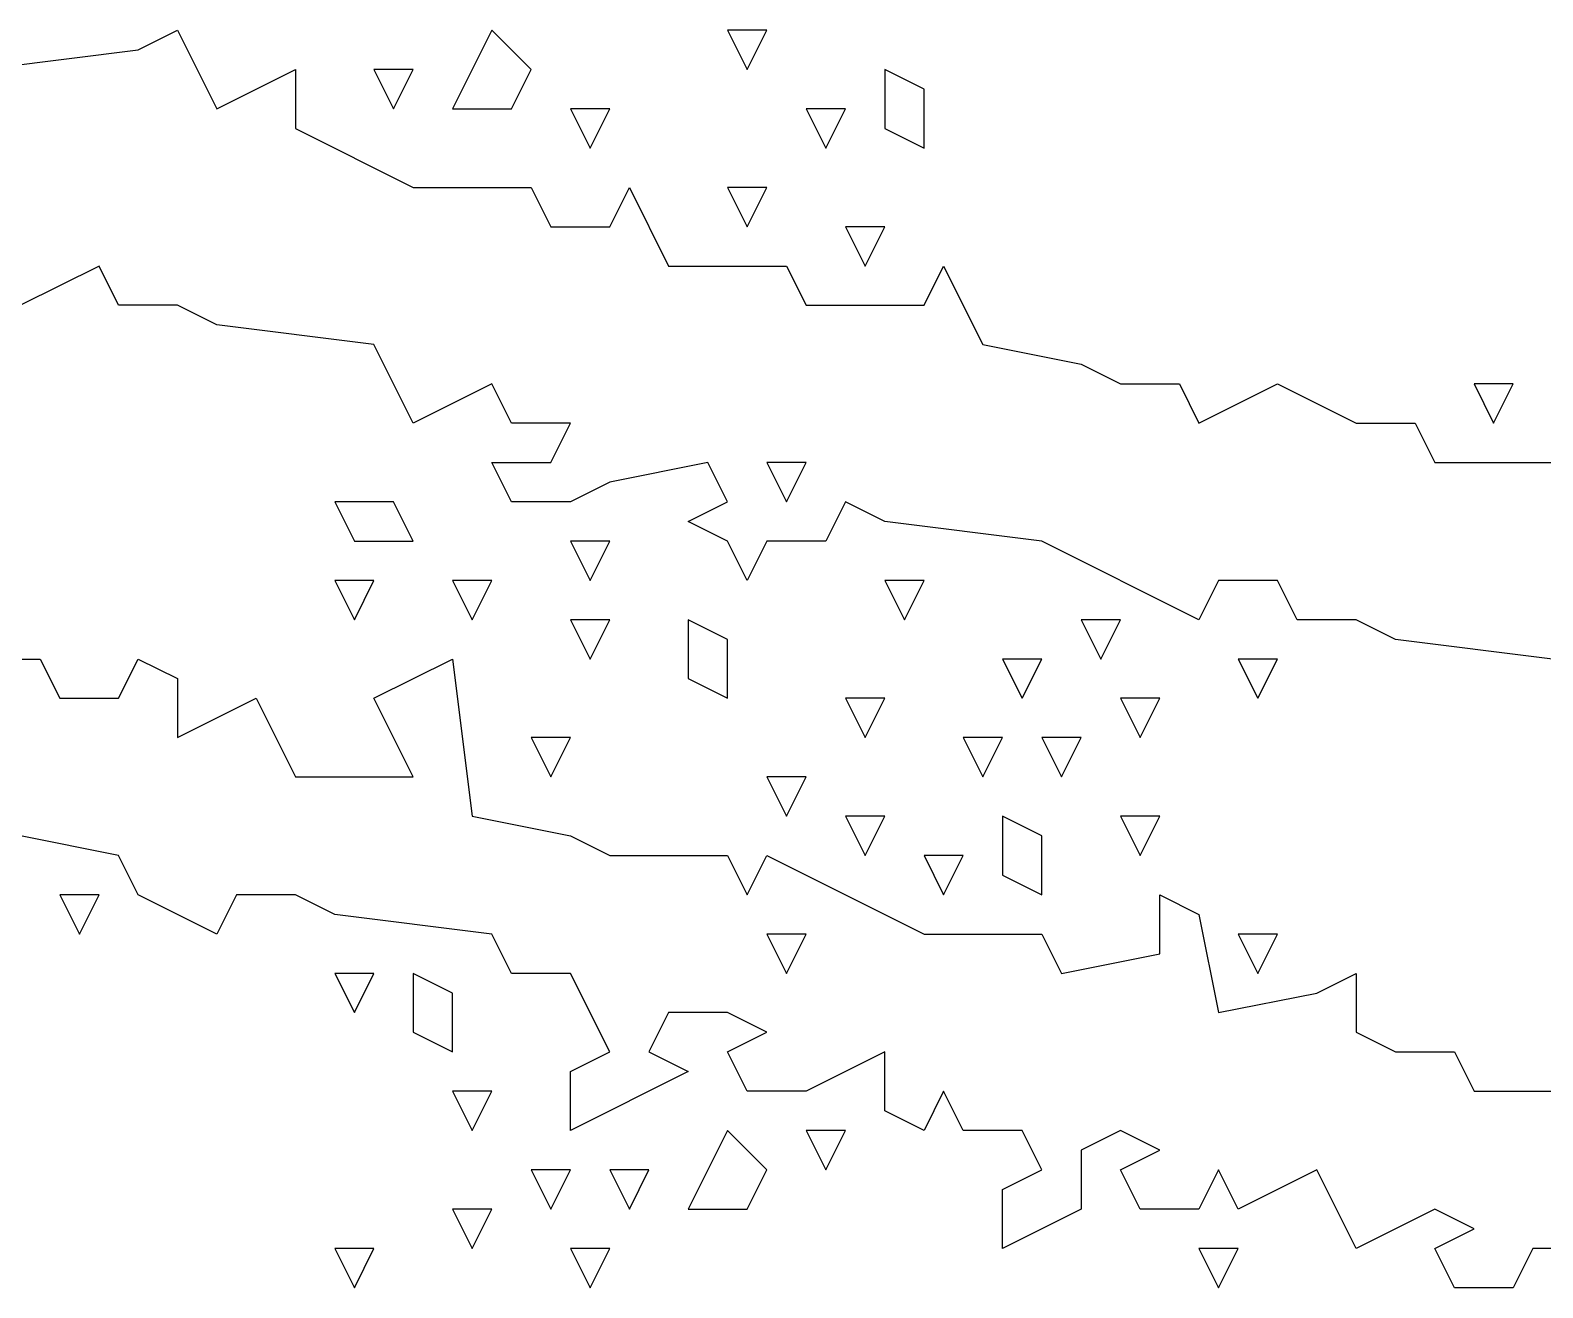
# Model space of a CAD drawing. Extents: x 2 to 124, y 0 to 170.
# Drawn here: x 27.49 to 33.69, y 59.24 to 64.39 of the extents above; entities that cross this region are included whole.
import ezdxf

# ---------------------------------------------------------------- set-up
doc = ezdxf.new("R2010")
doc.units = 0
doc.layers.add('Layer0', color=7, linetype='Continuous')

msp = doc.modelspace()

# ---------------------------------------------------------------- linework, layer by layer
at = {"layer": 'Layer0', "color": 5, "linetype": 'CONTINUOUS'}
for p, q in [((27.93087, 64.31345, 0.1), (28.09186, 64.39394, 0.1)), ((28.09186, 64.39394, 0.1), (28.25284, 64.07197, 0.1)), ((29.37973, 64.39394, 0.1), (29.21875, 64.07197, 0.1)), ((29.54072, 64.23295, 0.1), (29.37973, 64.39394, 0.1)), ((30.34564, 64.39394, 0.1), (30.42614, 64.23295, 0.1)), ((30.50663, 64.39394, 0.1), (30.34564, 64.39394, 0.1)), ((30.42614, 64.23295, 0.1), (30.50663, 64.39394, 0.1)), ((27.28693, 64.23295, 0.1), (27.93087, 64.31345, 0.1)), ((28.25284, 64.07197, 0.1), (28.57481, 64.23295, 0.1)), ((28.57481, 64.23295, 0.1), (28.57481, 63.99148, 0.1)), ((28.89678, 64.23295, 0.1), (28.97727, 64.07197, 0.1)), ((29.05777, 64.23295, 0.1), (28.89678, 64.23295, 0.1)), ((28.97727, 64.07197, 0.1), (29.05777, 64.23295, 0.1)), ((29.46023, 64.07197, 0.1), (29.54072, 64.23295, 0.1)), ((30.98958, 64.23295, 0.1), (30.98958, 63.99148, 0.1)), ((31.15057, 64.15246, 0.1), (30.98958, 64.23295, 0.1)), ((31.15057, 63.91098, 0.1), (31.15057, 64.15246, 0.1)), ((29.21875, 64.07197, 0.1), (29.46023, 64.07197, 0.1)), ((29.7017, 64.07197, 0.1), (29.7822, 63.91098, 0.1)), ((29.86269, 64.07197, 0.1), (29.7017, 64.07197, 0.1)), ((29.7822, 63.91098, 0.1), (29.86269, 64.07197, 0.1)), ((30.66761, 64.07197, 0.1), (30.74811, 63.91098, 0.1)), ((30.8286, 64.07197, 0.1), (30.66761, 64.07197, 0.1)), ((30.74811, 63.91098, 0.1), (30.8286, 64.07197, 0.1)), ((28.57481, 63.99148, 0.1), (29.05777, 63.75, 0.1)), ((30.98958, 63.99148, 0.1), (31.15057, 63.91098, 0.1)), ((29.05777, 63.75, 0.1), (29.54072, 63.75, 0.1)), ((29.54072, 63.75, 0.1), (29.62121, 63.58902, 0.1)), ((29.86269, 63.58902, 0.1), (29.94318, 63.75, 0.1)), ((29.94318, 63.75, 0.1), (30.10417, 63.42803, 0.1)), ((30.34564, 63.75, 0.1), (30.42614, 63.58902, 0.1)), ((30.50663, 63.75, 0.1), (30.34564, 63.75, 0.1)), ((30.42614, 63.58902, 0.1), (30.50663, 63.75, 0.1)), ((29.62121, 63.58902, 0.1), (29.86269, 63.58902, 0.1)), ((30.8286, 63.58902, 0.1), (30.90909, 63.42803, 0.1)), ((30.98958, 63.58902, 0.1), (30.8286, 63.58902, 0.1)), ((30.90909, 63.42803, 0.1), (30.98958, 63.58902, 0.1)), ((27.76989, 63.42803, 0.1), (27.44792, 63.26705, 0.1)), ((27.85038, 63.26705, 0.1), (27.76989, 63.42803, 0.1)), ((30.10417, 63.42803, 0.1), (30.58712, 63.42803, 0.1)), ((30.58712, 63.42803, 0.1), (30.66761, 63.26705, 0.1)), ((31.15057, 63.26705, 0.1), (31.23106, 63.42803, 0.1)), ((31.23106, 63.42803, 0.1), (31.39205, 63.10606, 0.1)), ((28.09186, 63.26705, 0.1), (27.85038, 63.26705, 0.1)), ((28.25284, 63.18655, 0.1), (28.09186, 63.26705, 0.1)), ((30.66761, 63.26705, 0.1), (31.15057, 63.26705, 0.1)), ((28.89678, 63.10606, 0.1), (28.25284, 63.18655, 0.1)), ((29.05777, 62.78409, 0.1), (28.89678, 63.10606, 0.1)), ((31.39205, 63.10606, 0.1), (31.79451, 63.02557, 0.1)), ((31.79451, 63.02557, 0.1), (31.95549, 62.94508, 0.1)), ((29.37973, 62.94508, 0.1), (29.05777, 62.78409, 0.1)), ((29.46023, 62.78409, 0.1), (29.37973, 62.94508, 0.1)), ((31.95549, 62.94508, 0.1), (32.19697, 62.94508, 0.1)), ((32.19697, 62.94508, 0.1), (32.27746, 62.78409, 0.1)), ((32.27746, 62.78409, 0.1), (32.59943, 62.94508, 0.1)), ((32.59943, 62.94508, 0.1), (32.9214, 62.78409, 0.1)), ((33.40436, 62.94508, 0.1), (33.48485, 62.78409, 0.1)), ((33.56534, 62.94508, 0.1), (33.40436, 62.94508, 0.1)), ((33.48485, 62.78409, 0.1), (33.56534, 62.94508, 0.1)), ((29.7017, 62.78409, 0.1), (29.46023, 62.78409, 0.1)), ((29.62121, 62.62311, 0.1), (29.7017, 62.78409, 0.1)), ((32.9214, 62.78409, 0.1), (33.16288, 62.78409, 0.1)), ((33.16288, 62.78409, 0.1), (33.24337, 62.62311, 0.1)), ((29.46023, 62.46212, 0.1), (29.37973, 62.62311, 0.1)), ((29.37973, 62.62311, 0.1), (29.62121, 62.62311, 0.1)), ((30.26515, 62.62311, 0.1), (29.86269, 62.54261, 0.1)), ((30.34564, 62.46212, 0.1), (30.26515, 62.62311, 0.1)), ((30.50663, 62.62311, 0.1), (30.58712, 62.46212, 0.1)), ((30.66761, 62.62311, 0.1), (30.50663, 62.62311, 0.1)), ((30.58712, 62.46212, 0.1), (30.66761, 62.62311, 0.1)), ((33.24337, 62.62311, 0.1), (33.72633, 62.62311, 0.1)), ((29.86269, 62.54261, 0.1), (29.7017, 62.46212, 0.1)), ((28.7358, 62.46212, 0.1), (28.81629, 62.30114, 0.1)), ((28.97727, 62.46212, 0.1), (28.7358, 62.46212, 0.1)), ((29.05777, 62.30114, 0.1), (28.97727, 62.46212, 0.1)), ((29.7017, 62.46212, 0.1), (29.46023, 62.46212, 0.1)), ((30.18466, 62.38163, 0.1), (30.34564, 62.46212, 0.1)), ((30.8286, 62.46212, 0.1), (30.74811, 62.30114, 0.1)), ((30.98958, 62.38163, 0.1), (30.8286, 62.46212, 0.1)), ((30.34564, 62.30114, 0.1), (30.18466, 62.38163, 0.1)), ((31.63352, 62.30114, 0.1), (30.98958, 62.38163, 0.1)), ((28.81629, 62.30114, 0.1), (29.05777, 62.30114, 0.1)), ((29.7017, 62.30114, 0.1), (29.7822, 62.14015, 0.1)), ((29.86269, 62.30114, 0.1), (29.7017, 62.30114, 0.1)), ((29.7822, 62.14015, 0.1), (29.86269, 62.30114, 0.1)), ((30.42614, 62.14015, 0.1), (30.34564, 62.30114, 0.1)), ((30.50663, 62.30114, 0.1), (30.42614, 62.14015, 0.1)), ((30.74811, 62.30114, 0.1), (30.50663, 62.30114, 0.1)), ((32.27746, 61.97917, 0.1), (31.63352, 62.30114, 0.1)), ((28.7358, 62.14015, 0.1), (28.81629, 61.97917, 0.1)), ((28.89678, 62.14015, 0.1), (28.7358, 62.14015, 0.1)), ((28.81629, 61.97917, 0.1), (28.89678, 62.14015, 0.1)), ((29.21875, 62.14015, 0.1), (29.29924, 61.97917, 0.1)), ((29.37973, 62.14015, 0.1), (29.21875, 62.14015, 0.1)), ((29.29924, 61.97917, 0.1), (29.37973, 62.14015, 0.1)), ((30.98958, 62.14015, 0.1), (31.07008, 61.97917, 0.1)), ((31.15057, 62.14015, 0.1), (30.98958, 62.14015, 0.1)), ((31.07008, 61.97917, 0.1), (31.15057, 62.14015, 0.1)), ((32.35795, 62.14015, 0.1), (32.27746, 61.97917, 0.1)), ((32.59943, 62.14015, 0.1), (32.35795, 62.14015, 0.1)), ((32.67992, 61.97917, 0.1), (32.59943, 62.14015, 0.1)), ((29.7017, 61.97917, 0.1), (29.7822, 61.81818, 0.1)), ((29.86269, 61.97917, 0.1), (29.7017, 61.97917, 0.1)), ((29.7822, 61.81818, 0.1), (29.86269, 61.97917, 0.1)), ((30.18466, 61.97917, 0.1), (30.18466, 61.73769, 0.1)), ((30.34564, 61.89867, 0.1), (30.18466, 61.97917, 0.1)), ((31.79451, 61.97917, 0.1), (31.875, 61.81818, 0.1)), ((31.95549, 61.97917, 0.1), (31.79451, 61.97917, 0.1)), ((31.875, 61.81818, 0.1), (31.95549, 61.97917, 0.1)), ((32.9214, 61.97917, 0.1), (32.67992, 61.97917, 0.1)), ((33.08239, 61.89867, 0.1), (32.9214, 61.97917, 0.1)), ((30.34564, 61.6572, 0.1), (30.34564, 61.89867, 0.1)), ((33.72633, 61.81818, 0.1), (33.08239, 61.89867, 0.1)), ((27.28693, 61.81818, 0.1), (27.52841, 61.81818, 0.1)), ((27.52841, 61.81818, 0.1), (27.6089, 61.6572, 0.1)), ((27.85038, 61.6572, 0.1), (27.93087, 61.81818, 0.1)), ((27.93087, 61.81818, 0.1), (28.09186, 61.73769, 0.1)), ((28.89678, 61.6572, 0.1), (29.21875, 61.81818, 0.1)), ((29.21875, 61.81818, 0.1), (29.29924, 61.17424, 0.1)), ((31.47254, 61.81818, 0.1), (31.55303, 61.6572, 0.1)), ((31.63352, 61.81818, 0.1), (31.47254, 61.81818, 0.1)), ((31.55303, 61.6572, 0.1), (31.63352, 61.81818, 0.1)), ((32.43845, 61.81818, 0.1), (32.51894, 61.6572, 0.1)), ((32.59943, 61.81818, 0.1), (32.43845, 61.81818, 0.1)), ((32.51894, 61.6572, 0.1), (32.59943, 61.81818, 0.1)), ((28.09186, 61.73769, 0.1), (28.09186, 61.49621, 0.1)), ((30.18466, 61.73769, 0.1), (30.34564, 61.6572, 0.1)), ((27.6089, 61.6572, 0.1), (27.85038, 61.6572, 0.1)), ((28.09186, 61.49621, 0.1), (28.41383, 61.6572, 0.1)), ((28.41383, 61.6572, 0.1), (28.57481, 61.33523, 0.1)), ((29.05777, 61.33523, 0.1), (28.89678, 61.6572, 0.1)), ((30.8286, 61.6572, 0.1), (30.90909, 61.49621, 0.1)), ((30.98958, 61.6572, 0.1), (30.8286, 61.6572, 0.1)), ((30.90909, 61.49621, 0.1), (30.98958, 61.6572, 0.1)), ((31.95549, 61.6572, 0.1), (32.03598, 61.49621, 0.1)), ((32.11648, 61.6572, 0.1), (31.95549, 61.6572, 0.1)), ((32.03598, 61.49621, 0.1), (32.11648, 61.6572, 0.1)), ((29.54072, 61.49621, 0.1), (29.62121, 61.33523, 0.1)), ((29.7017, 61.49621, 0.1), (29.54072, 61.49621, 0.1)), ((29.62121, 61.33523, 0.1), (29.7017, 61.49621, 0.1)), ((31.31155, 61.49621, 0.1), (31.39205, 61.33523, 0.1)), ((31.47254, 61.49621, 0.1), (31.31155, 61.49621, 0.1)), ((31.39205, 61.33523, 0.1), (31.47254, 61.49621, 0.1)), ((31.63352, 61.49621, 0.1), (31.71402, 61.33523, 0.1)), ((31.79451, 61.49621, 0.1), (31.63352, 61.49621, 0.1)), ((31.71402, 61.33523, 0.1), (31.79451, 61.49621, 0.1)), ((28.57481, 61.33523, 0.1), (29.05777, 61.33523, 0.1)), ((30.50663, 61.33523, 0.1), (30.58712, 61.17424, 0.1)), ((30.66761, 61.33523, 0.1), (30.50663, 61.33523, 0.1)), ((30.58712, 61.17424, 0.1), (30.66761, 61.33523, 0.1)), ((29.29924, 61.17424, 0.1), (29.7017, 61.09375, 0.1)), ((30.8286, 61.17424, 0.1), (30.90909, 61.01326, 0.1)), ((30.98958, 61.17424, 0.1), (30.8286, 61.17424, 0.1)), ((30.90909, 61.01326, 0.1), (30.98958, 61.17424, 0.1)), ((31.47254, 61.17424, 0.1), (31.47254, 60.93277, 0.1)), ((31.63352, 61.09375, 0.1), (31.47254, 61.17424, 0.1)), ((31.95549, 61.17424, 0.1), (32.03598, 61.01326, 0.1)), ((32.11648, 61.17424, 0.1), (31.95549, 61.17424, 0.1)), ((32.03598, 61.01326, 0.1), (32.11648, 61.17424, 0.1)), ((27.85038, 61.01326, 0.1), (27.44792, 61.09375, 0.1)), ((29.7017, 61.09375, 0.1), (29.86269, 61.01326, 0.1)), ((31.63352, 60.85227, 0.1), (31.63352, 61.09375, 0.1)), ((27.93087, 60.85227, 0.1), (27.85038, 61.01326, 0.1)), ((29.86269, 61.01326, 0.1), (30.34564, 61.01326, 0.1)), ((30.34564, 61.01326, 0.1), (30.42614, 60.85227, 0.1)), ((30.42614, 60.85227, 0.1), (30.50663, 61.01326, 0.1)), ((30.50663, 61.01326, 0.1), (31.15057, 60.69129, 0.1)), ((31.15057, 61.01326, 0.1), (31.23106, 60.85227, 0.1)), ((31.31155, 61.01326, 0.1), (31.15057, 61.01326, 0.1)), ((31.23106, 60.85227, 0.1), (31.31155, 61.01326, 0.1)), ((31.47254, 60.93277, 0.1), (31.63352, 60.85227, 0.1)), ((27.6089, 60.85227, 0.1), (27.68939, 60.69129, 0.1)), ((27.76989, 60.85227, 0.1), (27.6089, 60.85227, 0.1)), ((27.68939, 60.69129, 0.1), (27.76989, 60.85227, 0.1)), ((28.25284, 60.69129, 0.1), (27.93087, 60.85227, 0.1)), ((28.33333, 60.85227, 0.1), (28.25284, 60.69129, 0.1)), ((28.57481, 60.85227, 0.1), (28.33333, 60.85227, 0.1)), ((28.7358, 60.77178, 0.1), (28.57481, 60.85227, 0.1)), ((32.11648, 60.6108, 0.1), (32.11648, 60.85227, 0.1)), ((32.11648, 60.85227, 0.1), (32.27746, 60.77178, 0.1)), ((29.37973, 60.69129, 0.1), (28.7358, 60.77178, 0.1)), ((32.27746, 60.77178, 0.1), (32.35795, 60.36932, 0.1)), ((29.46023, 60.5303, 0.1), (29.37973, 60.69129, 0.1)), ((30.50663, 60.69129, 0.1), (30.58712, 60.5303, 0.1)), ((30.66761, 60.69129, 0.1), (30.50663, 60.69129, 0.1)), ((30.58712, 60.5303, 0.1), (30.66761, 60.69129, 0.1)), ((31.15057, 60.69129, 0.1), (31.63352, 60.69129, 0.1)), ((31.63352, 60.69129, 0.1), (31.71402, 60.5303, 0.1)), ((32.43845, 60.69129, 0.1), (32.51894, 60.5303, 0.1)), ((32.59943, 60.69129, 0.1), (32.43845, 60.69129, 0.1)), ((32.51894, 60.5303, 0.1), (32.59943, 60.69129, 0.1)), ((31.71402, 60.5303, 0.1), (32.11648, 60.6108, 0.1)), ((28.7358, 60.5303, 0.1), (28.81629, 60.36932, 0.1)), ((28.89678, 60.5303, 0.1), (28.7358, 60.5303, 0.1)), ((28.81629, 60.36932, 0.1), (28.89678, 60.5303, 0.1)), ((29.05777, 60.5303, 0.1), (29.05777, 60.28883, 0.1)), ((29.21875, 60.44981, 0.1), (29.05777, 60.5303, 0.1)), ((29.7017, 60.5303, 0.1), (29.46023, 60.5303, 0.1)), ((29.86269, 60.20833, 0.1), (29.7017, 60.5303, 0.1)), ((32.76042, 60.44981, 0.1), (32.9214, 60.5303, 0.1)), ((32.9214, 60.5303, 0.1), (32.9214, 60.28883, 0.1)), ((29.21875, 60.20833, 0.1), (29.21875, 60.44981, 0.1)), ((32.35795, 60.36932, 0.1), (32.76042, 60.44981, 0.1)), ((30.10417, 60.36932, 0.1), (30.02367, 60.20833, 0.1)), ((30.34564, 60.36932, 0.1), (30.10417, 60.36932, 0.1)), ((30.50663, 60.28883, 0.1), (30.34564, 60.36932, 0.1)), ((29.05777, 60.28883, 0.1), (29.21875, 60.20833, 0.1)), ((30.34564, 60.20833, 0.1), (30.50663, 60.28883, 0.1)), ((32.9214, 60.28883, 0.1), (33.08239, 60.20833, 0.1)), ((29.7017, 60.12784, 0.1), (29.86269, 60.20833, 0.1)), ((30.02367, 60.20833, 0.1), (30.18466, 60.12784, 0.1)), ((30.42614, 60.04735, 0.1), (30.34564, 60.20833, 0.1)), ((30.98958, 60.20833, 0.1), (30.66761, 60.04735, 0.1)), ((30.98958, 59.96686, 0.1), (30.98958, 60.20833, 0.1)), ((33.08239, 60.20833, 0.1), (33.32386, 60.20833, 0.1)), ((33.32386, 60.20833, 0.1), (33.40436, 60.04735, 0.1)), ((30.18466, 60.12784, 0.1), (29.7017, 59.88636, 0.1)), ((29.7017, 59.88636, 0.1), (29.7017, 60.12784, 0.1)), ((29.21875, 60.04735, 0.1), (29.29924, 59.88636, 0.1)), ((29.37973, 60.04735, 0.1), (29.21875, 60.04735, 0.1)), ((29.29924, 59.88636, 0.1), (29.37973, 60.04735, 0.1)), ((30.66761, 60.04735, 0.1), (30.42614, 60.04735, 0.1)), ((31.23106, 60.04735, 0.1), (31.15057, 59.88636, 0.1)), ((31.31155, 59.88636, 0.1), (31.23106, 60.04735, 0.1)), ((33.40436, 60.04735, 0.1), (34.12879, 60.04735, 0.1)), ((31.15057, 59.88636, 0.1), (30.98958, 59.96686, 0.1)), ((30.34564, 59.88636, 0.1), (30.18466, 59.56439, 0.1)), ((30.50663, 59.72538, 0.1), (30.34564, 59.88636, 0.1)), ((30.66761, 59.88636, 0.1), (30.74811, 59.72538, 0.1)), ((30.8286, 59.88636, 0.1), (30.66761, 59.88636, 0.1)), ((30.74811, 59.72538, 0.1), (30.8286, 59.88636, 0.1)), ((31.55303, 59.88636, 0.1), (31.31155, 59.88636, 0.1)), ((31.63352, 59.72538, 0.1), (31.55303, 59.88636, 0.1)), ((31.95549, 59.88636, 0.1), (31.79451, 59.80587, 0.1)), ((32.11648, 59.80587, 0.1), (31.95549, 59.88636, 0.1)), ((31.79451, 59.80587, 0.1), (31.79451, 59.56439, 0.1)), ((31.95549, 59.72538, 0.1), (32.11648, 59.80587, 0.1)), ((29.54072, 59.72538, 0.1), (29.62121, 59.56439, 0.1)), ((29.7017, 59.72538, 0.1), (29.54072, 59.72538, 0.1)), ((29.62121, 59.56439, 0.1), (29.7017, 59.72538, 0.1)), ((29.86269, 59.72538, 0.1), (29.94318, 59.56439, 0.1)), ((30.02367, 59.72538, 0.1), (29.86269, 59.72538, 0.1)), ((29.94318, 59.56439, 0.1), (30.02367, 59.72538, 0.1)), ((30.42614, 59.56439, 0.1), (30.50663, 59.72538, 0.1)), ((31.47254, 59.64489, 0.1), (31.63352, 59.72538, 0.1)), ((32.03598, 59.56439, 0.1), (31.95549, 59.72538, 0.1)), ((32.35795, 59.72538, 0.1), (32.27746, 59.56439, 0.1)), ((32.43845, 59.56439, 0.1), (32.35795, 59.72538, 0.1)), ((32.76042, 59.72538, 0.1), (32.43845, 59.56439, 0.1)), ((32.9214, 59.40341, 0.1), (32.76042, 59.72538, 0.1)), ((31.47254, 59.40341, 0.1), (31.47254, 59.64489, 0.1)), ((29.21875, 59.56439, 0.1), (29.29924, 59.40341, 0.1)), ((29.37973, 59.56439, 0.1), (29.21875, 59.56439, 0.1)), ((29.29924, 59.40341, 0.1), (29.37973, 59.56439, 0.1)), ((30.18466, 59.56439, 0.1), (30.42614, 59.56439, 0.1)), ((31.79451, 59.56439, 0.1), (31.47254, 59.40341, 0.1)), ((32.27746, 59.56439, 0.1), (32.03598, 59.56439, 0.1)), ((33.24337, 59.56439, 0.1), (32.9214, 59.40341, 0.1)), ((33.40436, 59.4839, 0.1), (33.24337, 59.56439, 0.1)), ((33.24337, 59.40341, 0.1), (33.40436, 59.4839, 0.1)), ((28.7358, 59.40341, 0.1), (28.81629, 59.24242, 0.1)), ((28.89678, 59.40341, 0.1), (28.7358, 59.40341, 0.1)), ((28.81629, 59.24242, 0.1), (28.89678, 59.40341, 0.1)), ((29.7017, 59.40341, 0.1), (29.7822, 59.24242, 0.1)), ((29.86269, 59.40341, 0.1), (29.7017, 59.40341, 0.1)), ((29.7822, 59.24242, 0.1), (29.86269, 59.40341, 0.1)), ((32.27746, 59.40341, 0.1), (32.35795, 59.24242, 0.1)), ((32.43845, 59.40341, 0.1), (32.27746, 59.40341, 0.1)), ((32.35795, 59.24242, 0.1), (32.43845, 59.40341, 0.1)), ((33.32386, 59.24242, 0.1), (33.24337, 59.40341, 0.1)), ((33.64583, 59.40341, 0.1), (33.56534, 59.24242, 0.1)), ((34.12879, 59.40341, 0.1), (33.64583, 59.40341, 0.1)), ((33.56534, 59.24242, 0.1), (33.32386, 59.24242, 0.1))]:
    msp.add_line(p, q, dxfattribs=at)

doc.saveas('drawing.dxf')
